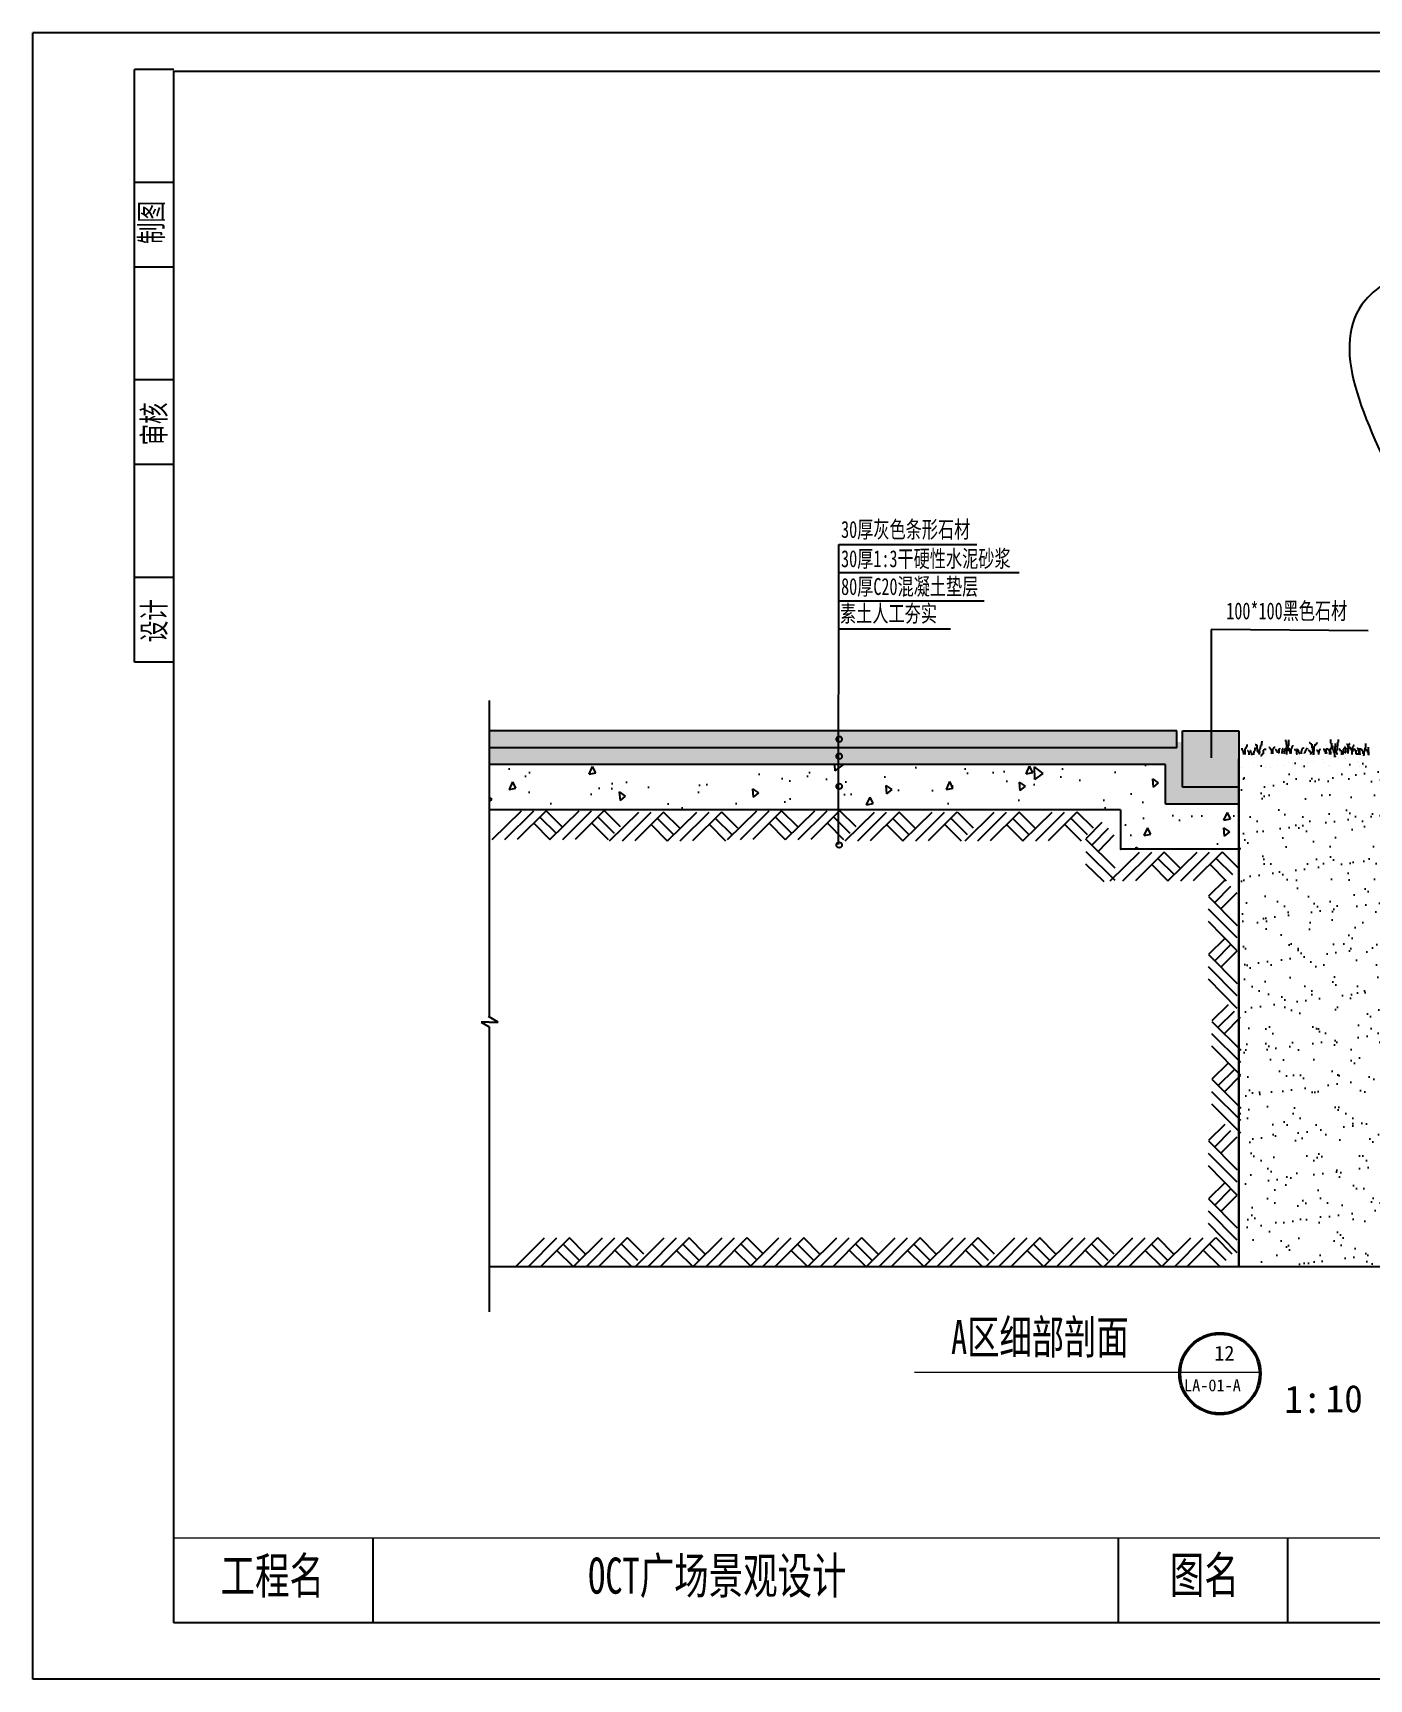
# Model space of a CAD drawing. Extents: x -2485 to 10115, y 1417 to 7253.
# Drawn here: x -2485 to -116, y 4335 to 7253 of the extents above; entities that cross this region are included whole.
import ezdxf

# ---------------------------------------------------------------- set-up
doc = ezdxf.new("R2010")
doc.units = 0
doc.header["$MEASUREMENT"] = 0
doc.layers.get('0').update_dxf_attribs({"linetype": 'CONTINUOUS'})
for name, color, linetype in [('LEVEL', 2, 'CONTINUOUS'), ('STAIR', 140, 'CONTINUOUS'), ('TEXT', 41, 'CONTINUOUS'), ('TK', 1, 'CONTINUOUS'), ('TREE', 3, 'CONTINUOUS')]:
    doc.layers.add(name, color=color, linetype=linetype)
doc.styles.add('STYLE1', font='SimSun.ttf', dxfattribs={"width": 0.7})

# ---------------------------------------------------------------- blocks, each defined once
blk = doc.blocks.new('DI')
at = {"layer": 'STAIR'}
for p, q in [((-51.9, -51), (0, 0)), ((-29.2, -51), (21.8, 0)), ((43.9, 0), (-7.2, -51)), ((73.4, -51), (124.4, 0)), ((146.5, 0), (95.4, -51)), ((21.8, -22.1), (50.4, -50.7)), ((32.8, -11.1), (61.4, -39.7)), ((72.5, -28.6), (43.9, 0)), ((50.6, -51), (102.6, 0)), ((125.2, -22.1), (153.8, -50.7)), ((136.2, -11.1), (164.8, -39.7)), ((175.8, -28.6), (147.2, 0))]:
    blk.add_line(p, q, dxfattribs=at)

msp = doc.modelspace()

# ---------------------------------------------------------------- hatches: boundary and pattern name
at = {"layer": 'STAIR'}
h = msp.add_hatch(dxfattribs=at)
h.set_pattern_fill('DASH', color=256, scale=75, angle=45, style=0)
h.set_pattern_definition([(45, (-151.603, 6013.6635), (9e-16, 13.25825), [9.375, -9.375])])
h.paths.add_polyline_path([(-346.6, 5965.6), (-346.6, 6015.6), (-446.6, 6015.6), (-446.6, 5915.6), (-346.6, 5915.6)])
h.paths.add_polyline_path([(-456.6, 6015.6), (-1676.6, 6015.6), (-1676.6, 5985.6), (-456.6, 5985.6)])
h = msp.add_hatch(dxfattribs=at)
h.set_pattern_fill('AR-SAND', color=256, scale=10, angle=45, style=0)
h.set_pattern_definition([(82.5, (-151.603, 6013.664), (-14.07013, 13.17927), [0, -15.2, 0, -17, 0, -16.25]), (52.5, (-151.603, 6013.664), (-7.44138, 32.4698), [0, -8.2, 0, -13.7, 0, -5.25]), (12.5, (-160.3, 6004.966), (21.9803, 22.06032), [0, -5, 0, -18, 0, -23.5]), (2.5, (-160.3, 6004.966), (15.0504, 27.46263), [0, -2.5, 0, -11.8, 0, -13.5])])
h.paths.add_polyline_path([(-476.6, 5955.6), (-476.6, 5886.6), (-476.6, 5885.6), (-346.6, 5885.6), (-346.6, 5915.6), (-446.6, 5915.6), (-446.6, 5995.6), (-456.6, 5995.6), (-456.6, 5985.6), (-1676.1, 5985.6), (-1676.1, 5955.6)])
h = msp.add_hatch(dxfattribs=at)
h.set_pattern_fill('AR-CONC', color=256, scale=20, angle=45, style=0)
h.set_pattern_definition([(95, (-151.6, 6013.66), (110.31, 92.561), [15, -165]), (40, (-151.6, 6013.66), (-125.998, 86.754), [12, -132]), (145.451, (-142.41, 6021.38), (-15.688, 179.315), [12.748, -140.228]), (91.184, (-179.89, 6041.95), (174.339, 127.523), [22.5, -247.5]), (141.636, (-165.36, 6052.57), (-5.58, 269.942), [19.122, -210.343]), (36.184, (-179.89, 6041.95), (-5.58, 269.942), [18, -198]), (66, (-158.67, 6049.02), (141.354, 27.4765), [15, -165]), (11, (-158.67, 6049.02), (-68.142, 136.962), [12, -132]), (116.451, (-146.9, 6051.31), (73.213, 164.438), [12.748, -140.228]), (82.5, (-151.603, 6013.664), (-45.3586, 48.798), [0, -130.4, 0, -134, 0, -132.5]), (52.5, (-151.6, 6013.66), (-18.5746, 92.982), [0, -76.4, 0, -127.4, 0, -50.5]), (12.5, (-183.14, 5982.127), (78.6836, 72.3042), [0, -50, 0, -156, 0, -207]), (2.5, (-197.28, 5967.98), (68.318, 96.632), [0, -65, 0, -103.6, 0, -147])])
h.paths.add_polyline_path([(-1676.1, 5955.6), (-1676.1, 5875.6), (-556.6, 5875.6), (-556.6, 5806.1, 0.414214), (-556.1, 5805.6), (-346.6, 5805.6), (-346.6, 5885.6), (-476.6, 5885.6), (-476.6, 5886.6), (-476.6, 5955.6)])
at = {"layer": 'TEXT', "linetype": 'CONTINUOUS'}
h = msp.add_hatch(color=256, dxfattribs=at)
edge = h.paths.add_edge_path()
edge.add_arc((-380.2, 4876.1), 72.5, 0, 360)
edge = h.paths.add_edge_path(flags=16)
edge.add_arc((-380.2, 4876.1), 70, 0, 360)
at = {"layer": 'TREE'}
h = msp.add_hatch(dxfattribs=at)
h.set_pattern_fill('AR-SAND', color=3, scale=30, style=0)
h.set_pattern_definition([(37.5, (-151.603, 6013.664), (-1.8898, 57.8047), [0, -45.6, 0, -51, 0, -48.75]), (7.5, (-151.6, 6013.66), (53.0933, 84.6644), [0, -24.6, 0, -41.1, 0, -15.75]), (327.5, (-188.503, 6013.664), (93.4243, 0.1698), [0, -15, 0, -54, 0, -70.5]), (317.5, (-188.5, 6013.66), (90.1838, 26.3303), [0, -7.5, 0, -35.4, 0, -40.5])])
edge = h.paths.add_edge_path()
edge.add_spline(control_points=[(564.8, 5404.8), (570.1, 5435.9), (582.7, 5603.5), (347, 5727.2), (358.7, 5591.3), (362.7, 5568.9)], knot_values=[1657.801998, 1657.801998, 1657.801998, 1657.801998, 1747.235114, 1973.017472, 2021.4733, 2021.4733, 2021.4733, 2021.4733], degree=3, periodic=0)
edge.add_spline(control_points=[(362.7, 5568.9), (373.3, 5543.4), (388.7, 5477.3), (369, 5533.6), (362.7, 5568.9)], knot_values=[1521.032507, 1521.032507, 1521.032507, 1521.032507, 1581.3969, 1657.801998, 1657.801998, 1657.801998, 1657.801998], degree=3, periodic=0)
edge.add_spline(control_points=[(362.7, 5568.9), (353.4, 5591.3), (335.9, 5619.2), (316.5, 5604.3), (311, 5598)], knot_values=[1445.890541, 1445.890541, 1445.890541, 1445.890541, 1498.776819, 1521.032507, 1521.032507, 1521.032507, 1521.032507], degree=3, periodic=0)
edge.add_spline(control_points=[(311, 5598), (294.1, 5560.6), (267, 5511.9), (297.1, 5581.9), (311, 5598)], knot_values=[1304.931586, 1304.931586, 1304.931586, 1304.931586, 1389.008497, 1445.890541, 1445.890541, 1445.890541, 1445.890541], degree=3, periodic=0)
edge.add_spline(control_points=[(311, 5598), (327.9, 5635.2), (382.3, 5776.4), (228.5, 5650.5), (122.9, 5549), (212.1, 5682.3), (278.8, 5673.9), (315.5, 5779.5), (251.2, 5760.2), (179.9, 5770.1), (122.2, 5719.9), (88.6, 5642.7), (116.8, 5762.1), (231.8, 5767.3), (168.2, 5793.2), (149.9, 5799.7)], knot_values=[292.628195, 292.628195, 292.628195, 292.628195, 376.372317, 552.99363, 608.573931, 696.822936, 808.46612, 864.776888, 881.312156, 980.131514, 1081.777827, 1103.663647, 1178.972275, 1255.437554, 1304.931586, 1304.931586, 1304.931586, 1304.931586], degree=3, periodic=0)
edge.add_spline(control_points=[(149.9, 5799.7), (134.6, 5803.9), (121.6, 5809.1), (141.7, 5802.6), (149.9, 5799.7)], knot_values=[227.447532, 227.447532, 227.447532, 227.447532, 270.524084, 292.628195, 292.628195, 292.628195, 292.628195], degree=3, periodic=0)
edge.add_spline(control_points=[(149.9, 5799.7), (177.6, 5792.1), (248.1, 5777.9), (280, 5827.6), (263.9, 5878.7), (254.6, 5915.8), (249.5, 5936.2)], knot_values=[0, 0, 0, 0, 78.129317, 110.759968, 163.357287, 227.447532, 227.447532, 227.447532, 227.447532], degree=3, periodic=0)
edge.add_spline(control_points=[(249.5, 5936.2), (246.8, 5946), (244.2, 5955.8), (241.5, 5965.6)], knot_values=[590.179099, 590.179099, 590.179099, 590.179099, 620.477468, 620.477468, 620.477468, 620.477468], degree=3, periodic=0)
edge.add_line((241.5, 5965.6), (-346.6, 5965.6))
edge.add_line((-346.6, 5965.6), (-346.6, 5065.6))
edge.add_line((-346.6, 5065.6), (1103.4, 5065.6))
edge.add_line((1103.4, 5065.6), (1103.4, 5965.6))
edge.add_line((1103.4, 5965.6), (425.9, 5965.6))
edge.add_spline(control_points=[(425.9, 5965.6), (424.8, 5961.3), (423.6, 5956.9), (422.5, 5952.5)], knot_values=[668.28391, 668.28391, 668.28391, 668.28391, 681.865731, 681.865731, 681.865731, 681.865731], degree=3, periodic=0)
edge.add_spline(control_points=[(422.5, 5952.5), (412.2, 5928), (390.4, 5876.3), (483.7, 5848.2), (526.7, 5706.1), (654.2, 5766.4), (849.6, 5791.6), (614.7, 5725.4), (862.4, 5784.3), (909.1, 5640.9), (853.5, 5757.9), (696.9, 5745.3), (761.3, 5695.6), (786.1, 5680.5)], knot_values=[0, 0, 0, 0, 67.157829, 141.503825, 228.58081, 450.706172, 513.961906, 604.671588, 759.945991, 818.718955, 878.02972, 999.642833, 1063.824797, 1063.824797, 1063.824797, 1063.824797], degree=3, periodic=0)
edge.add_spline(control_points=[(786.1, 5680.5), (814.5, 5663.1), (885.9, 5630), (825.9, 5662.7), (786.1, 5680.5)], knot_values=[1063.824797, 1063.824797, 1063.824797, 1063.824797, 1137.417702, 1229.726243, 1229.726243, 1229.726243, 1229.726243], degree=3, periodic=0)
edge.add_spline(control_points=[(786.1, 5680.5), (766.5, 5689.2), (679.4, 5724.9), (612.6, 5712.9), (504.5, 5720.3), (487.8, 5759.6), (481, 5766.2), (478, 5769.2)], knot_values=[1229.726243, 1229.726243, 1229.726243, 1229.726243, 1275.246366, 1416.693772, 1512.715502, 1528.304059, 1540.938668, 1540.938668, 1540.938668, 1540.938668], degree=3, periodic=0)
edge.add_spline(control_points=[(478, 5769.2), (462.7, 5796.5), (437.1, 5842.2), (341.3, 5812), (403.2, 5704.2), (508.7, 5719.4), (626.6, 5649.9), (736.3, 5590.1), (798.3, 5509.1), (807.6, 5432.6), (809.7, 5411.6)], knot_values=[3371.606403, 3371.606403, 3371.606403, 3371.606403, 3454.682036, 3510.469952, 3588.015419, 3707.130774, 3806.619604, 3992.215384, 4062.327696, 4138.416666, 4138.416666, 4138.416666, 4138.416666], degree=3, periodic=0)
edge.add_spline(control_points=[(809.7, 5411.6), (811, 5401.9), (811.4, 5391.7), (810.5, 5403.5), (809.7, 5411.6)], knot_values=[3306.642777, 3306.642777, 3306.642777, 3306.642777, 3342.291746, 3371.606403, 3371.606403, 3371.606403, 3371.606403], degree=3, periodic=0)
edge.add_spline(control_points=[(809.7, 5411.6), (806.8, 5432.5), (787, 5530), (651.3, 5610.6), (723.9, 5499.5), (722.9, 5446.6), (723.3, 5299.1), (711.4, 5701.5), (320.7, 5715.4), (547.3, 5606), (588.2, 5517.7), (570.5, 5429.4), (564.8, 5404.8)], knot_values=[2138.7784, 2138.7784, 2138.7784, 2138.7784, 2215.615191, 2327.546662, 2411.325033, 2461.506725, 2510.368816, 2763.108688, 2977.92957, 3122.06465, 3236.16385, 3306.642777, 3306.642777, 3306.642777, 3306.642777], degree=3, periodic=0)
edge.add_spline(control_points=[(564.8, 5404.8), (560.9, 5381.9), (552.3, 5356.8), (560.6, 5386.7), (564.8, 5404.8)], knot_values=[2021.4733, 2021.4733, 2021.4733, 2021.4733, 2087.182682, 2138.7784, 2138.7784, 2138.7784, 2138.7784], degree=3, periodic=0)

# ---------------------------------------------------------------- linework, layer by layer
for p, q in [((-346.6, 5915.6), (-346.6, 5065.6)), ((-476.6, 5886.6), (-476.6, 5885.6))]:
    msp.add_line(p, q)
msp.add_arc((-556.1, 5806.1), 0.5, 180, 270)
at = {"layer": 'LEVEL'}
for p, q in [((-456.6, 6015.6), (-1676.6, 6015.6)), ((-456.6, 5985.6), (-456.6, 6015.6)), ((-446.6, 5915.6), (-446.6, 6015.6)), ((-446.6, 6015.6), (-346.6, 6015.6)), ((-346.6, 6015.6), (-346.6, 5915.6)), ((-456.6, 5985.6), (-1676.6, 5985.6)), ((-476.6, 5955.6), (-1676.6, 5955.6)), ((-476.6, 5886.6), (-476.6, 5955.6)), ((-346.6, 5065.6), (-346.6, 5965.6)), ((-346.6, 5915.6), (-446.6, 5915.6)), ((-556.6, 5875.6), (-1676.6, 5875.6)), ((-556.6, 5875.6), (-556.6, 5806.1)), ((-346.6, 5885.6), (-476.6, 5885.6)), ((-346.6, 5805.6), (-556.1, 5805.6)), ((-346.6, 5065.6), (-1676.6, 5065.6)), ((1103.4, 5065.6), (-346.6, 5065.6))]:
    msp.add_line(p, q, dxfattribs=at)
at = {"layer": 'LEVEL', "linetype": 'CONTINUOUS'}
for centre in [(-1055.4, 6000.6), (-1055.4, 5970.4), (-1055.4, 5917), (-1055.4, 5813.2)]:
    msp.add_circle(centre, 5, dxfattribs=at)
at = {"layer": 'STAIR', "linetype": 'CONTINUOUS'}
for p, q in [((-1676.1, 6069.4), (-1676.1, 5508.6)), ((-1676.1, 5499.2), (-1690.4, 5499.2)), ((-1690.4, 5499.2), (-1676.1, 5491.1)), ((-1659.8, 5499.2), (-1676.9, 5509.1)), ((-1676.1, 5499.2), (-1659.8, 5499.2)), ((-1676.1, 5491.1), (-1676.1, 4985.7))]:
    msp.add_line(p, q, dxfattribs=at)
at = {"layer": 'STAIR'}
for p, q in [((-589.8, 5853.2), (-618.1, 5824.3)), ((-578.6, 5842.3), (-606.9, 5813.3)), ((-618.4, 5824), (-566.8, 5772.7)), ((-595.8, 5802.4), (-567.5, 5831.4)), ((-618.2, 5801.3), (-566.6, 5750.8)), ((-585.8, 5747.8), (-617.9, 5779.2))]:
    msp.add_line(p, q, dxfattribs=at)
at = {"layer": 'TEXT', "linetype": 'CONTINUOUS'}
for p, q in [((-1056.6, 5814.1), (-1055.7, 6346)), ((-1055.7, 6346), (-811.1, 6346)), ((-1055.7, 6296), (-736.2, 6296)), ((-1055.5, 6246), (-798.4, 6246)), ((-1055.5, 6196), (-857.8, 6196)), ((-117.4, 6192.9), (-395.7, 6195)), ((-395.7, 6195), (-395.7, 5967.6))]:
    msp.add_line(p, q, dxfattribs=at)
at = {"layer": 'TEXT', "linetype": 'CONTINUOUS', "const_width": 2.5}
msp.add_lwpolyline([(-922.2, 4878.4), (-310.3, 4878.4)], dxfattribs=at)
at = {"layer": 'TEXT', "linetype": 'CONTINUOUS'}
for radius in [72.5, 70]:
    msp.add_circle((-380.2, 4876.1), radius, dxfattribs=at)
at = {"layer": 'TK', "linetype": 'CONTINUOUS'}
for p, q in [((1715, 7252.5), (-2485, 7252.5)), ((-2485, 4334.7), (-2485, 7252.5)), ((-2235.1, 7187.4), (-2305, 7187.4)), ((-2305, 6137.4), (-2305, 7187.4)), ((-2235, 7184.7), (1615, 7184.7)), ((-2235, 4434.7), (-2235, 7184.7)), ((-2235.1, 6987.4), (-2305, 6987.4)), ((-2235.1, 6837.4), (-2305, 6837.4)), ((-2235.1, 6637.4), (-2305, 6637.4)), ((-2235.1, 6487.4), (-2305, 6487.4)), ((-2235.1, 6287.4), (-2305, 6287.4)), ((-2235.1, 6137.4), (-2305, 6137.4)), ((-1882, 4584.7), (-1882, 4434.7)), ((-560, 4434.7), (-560, 4584.7)), ((-260, 4434.7), (-260, 4584.7)), ((1615, 4434.7), (-2235, 4434.7)), ((1715, 4334.7), (-2485, 4334.7))]:
    msp.add_line(p, q, dxfattribs=at)
at = {"layer": 'TK', "linetype": 'CONTINUOUS', "const_width": 2.5}
for points in [[(-2235, 7184.7), (-2235, 4434.7), (1615, 4434.7), (1615, 7184.7), (-2235, 7184.7)], [(-2235, 4584.7), (1615, 4584.7)]]:
    msp.add_lwpolyline(points, dxfattribs=at)
at = {"layer": 'TREE', "linetype": 'CONTINUOUS'}
for p, q in [((-341.6, 5984.6), (-341.6, 5982.1)), ((-341.6, 5982.1), (-340.8, 5982.1)), ((-340.8, 5982.1), (-340.8, 5980.5)), ((-334.9, 5983.8), (-335.8, 5983.8)), ((-335.8, 5983.8), (-335.8, 5973.8)), ((-334.1, 5984.6), (-334.9, 5984.6)), ((-334.9, 5984.6), (-334.9, 5983.8)), ((-333.3, 5986.3), (-334.1, 5986.3)), ((-334.1, 5986.3), (-334.1, 5984.6)), ((-332.5, 5987.9), (-333.3, 5987.9)), ((-333.3, 5987.9), (-333.3, 5986.3)), ((-332.5, 5991.3), (-332.5, 5987.9)), ((-317.5, 5985.5), (-318.3, 5985.5)), ((-318.3, 5985.5), (-318.3, 5981.3)), ((-317.5, 5991.3), (-316.6, 5991.3)), ((-316.6, 5991.3), (-316.6, 5990.4)), ((-316.6, 5990.4), (-315, 5990.4)), ((-315, 5990.4), (-315, 5983.8)), ((-315, 5983.8), (-314.1, 5983.8)), ((-314.1, 5983.8), (-314.1, 5978.8)), ((-309.2, 5983.8), (-310, 5983.8)), ((-310, 5983.8), (-310, 5981.3)), ((-308.3, 5987.1), (-309.2, 5987.1)), ((-309.2, 5987.1), (-309.2, 5983.8)), ((-306.7, 5989.6), (-308.3, 5989.6)), ((-308.3, 5989.6), (-308.3, 5987.1)), ((-305.8, 5994.6), (-306.7, 5994.6)), ((-306.7, 5994.6), (-306.7, 5989.6)), ((-305.8, 5997.1), (-305.8, 5994.6)), ((-298.3, 5982.1), (-301.7, 5982.1)), ((-301.7, 5982.1), (-301.7, 5981.3)), ((-293.8, 5986.3), (-292.2, 5986.3)), ((-292.2, 5986.3), (-292.2, 5984.6)), ((-292.2, 5984.6), (-291.3, 5984.6)), ((-291.3, 5984.6), (-291.3, 5983.8)), ((-291.3, 5983.8), (-290.5, 5983.8)), ((-290.5, 5983.8), (-290.5, 5983)), ((-290.5, 5983), (-289.7, 5983)), ((-289.7, 5983), (-289.7, 5981.3)), ((-286.3, 5974.7), (-286.3, 5983)), ((-286.3, 5983), (-285.5, 5983)), ((-285.5, 5983), (-285.5, 5984.6)), ((-285.5, 5984.6), (-284.7, 5984.6)), ((-284.7, 5984.6), (-284.7, 5985.5)), ((-284.7, 5985.5), (-283.8, 5985.5)), ((-283.8, 5985.5), (-283.8, 5986.3)), ((-283.8, 5986.3), (-283, 5986.3)), ((-283, 5986.3), (-283, 5987.1)), ((-282.2, 5982.1), (-280.5, 5982.1)), ((-280.5, 5982.1), (-280.5, 5981.3)), ((-275.5, 5976.3), (-275.5, 5983)), ((-275.5, 5983), (-274.7, 5983)), ((-274.7, 5983), (-274.7, 5983.8)), ((-274.7, 5983.8), (-273.9, 5983.8)), ((-273.9, 5983.8), (-273.9, 5984.6)), ((-268.9, 5983), (-269.7, 5983)), ((-269.7, 5983), (-269.7, 5978)), ((-268, 5983.8), (-268.9, 5983.8)), ((-268.9, 5983.8), (-268.9, 5983)), ((-264.7, 5983), (-265.5, 5983)), ((-265.5, 5983), (-265.5, 5979.6)), ((-263.9, 5983.8), (-264.7, 5983.8)), ((-264.7, 5983.8), (-264.7, 5983)), ((-263.9, 5999.6), (-263.9, 5996.3)), ((-263.9, 5996.3), (-263, 5996.3)), ((-263.9, 5984.6), (-263.9, 5983.8)), ((-263, 5996.3), (-263, 5991.3)), ((-263, 5991.3), (-262.2, 5991.3)), ((-262.2, 5991.3), (-262.2, 5973.8)), ((-259.7, 5987.1), (-260.5, 5987.1)), ((-260.5, 5987.1), (-260.5, 5983.8)), ((-260.5, 5983.8), (-259.7, 5983.8)), ((-258.9, 5988.8), (-259.7, 5988.8)), ((-259.7, 5988.8), (-259.7, 5987.1)), ((-259.7, 5985.5), (-258.9, 5985.5)), ((-259.7, 5983.8), (-259.7, 5979.6)), ((-258.9, 5999.6), (-258.9, 5988.8)), ((-258.9, 5985.5), (-258.9, 5984.6)), ((-258.9, 5984.6), (-258, 5984.6)), ((-258, 5984.6), (-258, 5983)), ((-258, 5983), (-257.2, 5983)), ((-257.2, 5983), (-257.2, 5982.1)), ((-257.2, 5982.1), (-256.4, 5982.1)), ((-256.4, 5982.1), (-256.4, 5977.1)), ((-253.9, 5975.5), (-253.9, 5983)), ((-253.9, 5983), (-253.1, 5983)), ((-253.1, 5983), (-253.1, 5984.6)), ((-253.1, 5984.6), (-252.2, 5984.6)), ((-252.2, 5984.6), (-252.2, 5987.1)), ((-252.2, 5987.1), (-251.4, 5987.1)), ((-251.4, 5987.1), (-251.4, 5988.8)), ((-251.4, 5988.8), (-250.6, 5988.8)), ((-250.6, 5988.8), (-250.6, 5989.6)), ((-248.9, 5982.1), (-246.4, 5982.1)), ((-246.4, 5982.1), (-246.4, 5981.3)), ((-244.7, 5983), (-243.1, 5983)), ((-243.1, 5983), (-243.1, 5982.1)), ((-243.1, 5982.1), (-242.2, 5982.1)), ((-242.2, 5982.1), (-242.2, 5981.3)), ((-233.1, 5983.8), (-234.8, 5983.8)), ((-234.8, 5983.8), (-234.8, 5981.3)), ((-232.3, 5984.6), (-233.1, 5984.6)), ((-233.1, 5984.6), (-233.1, 5983.8)), ((-232.3, 5985.5), (-232.3, 5984.6)), ((-225.6, 5983.8), (-227.3, 5983.8)), ((-227.3, 5983.8), (-227.3, 5980.5)), ((-225.6, 5984.6), (-225.6, 5983.8)), ((-222.3, 5994.6), (-220.6, 5994.6)), ((-220.6, 5994.6), (-220.6, 5993.8)), ((-220.6, 5993.8), (-218.9, 5993.8)), ((-218.9, 5993.8), (-218.9, 5992.1)), ((-218.9, 5992.1), (-217.3, 5992.1)), ((-217.3, 5992.1), (-217.3, 5985.5)), ((-217.3, 5985.5), (-216.4, 5985.5)), ((-216.4, 5985.5), (-216.4, 5981.3)), ((-213.1, 5979.6), (-213.1, 5987.9)), ((-213.1, 5987.9), (-212.3, 5987.9)), ((-212.3, 5987.9), (-212.3, 5988.8)), ((-212.3, 5988.8), (-211.5, 5988.8)), ((-211.5, 5988.8), (-211.5, 5991.3)), ((-211.5, 5991.3), (-210.6, 5991.3)), ((-210.6, 5991.3), (-210.6, 5992.1)), ((-210.6, 5992.1), (-209, 5992.1)), ((-209, 5992.1), (-209, 5992.9)), ((-209, 5992.9), (-208.1, 5992.9)), ((-208.1, 5992.9), (-208.1, 5994.6)), ((-203.1, 5980.5), (-203.1, 5982.1)), ((-203.1, 5982.1), (-202.3, 5982.1)), ((-202.3, 5982.1), (-202.3, 5983.8)), ((-197.3, 5983), (-194.8, 5983)), ((-194.8, 5983), (-194.8, 5978.8)), ((-191.5, 5982.1), (-192.3, 5982.1)), ((-192.3, 5982.1), (-192.3, 5977.1)), ((-190.7, 5983), (-191.5, 5983)), ((-191.5, 5983), (-191.5, 5982.1)), ((-190.7, 5984.6), (-190.7, 5983)), ((-189.8, 5983), (-188.2, 5983)), ((-188.2, 5983), (-188.2, 5982.1)), ((-188.2, 5982.1), (-186.5, 5982.1)), ((-186.5, 5982.1), (-186.5, 5979.6)), ((-184, 5983), (-184.8, 5983)), ((-184.8, 5983), (-184.8, 5978)), ((-184, 6000.4), (-184, 5993.8)), ((-184, 5993.8), (-182.3, 5993.8)), ((-183.2, 5984.6), (-184, 5984.6)), ((-184, 5984.6), (-184, 5983)), ((-182.3, 5986.3), (-183.2, 5986.3)), ((-183.2, 5986.3), (-183.2, 5984.6)), ((-182.3, 5993.8), (-182.3, 5988.8)), ((-181.5, 5989.6), (-182.3, 5989.6)), ((-182.3, 5989.6), (-182.3, 5986.3)), ((-182.3, 5988.8), (-180.7, 5988.8)), ((-180.7, 5988.8), (-180.7, 5982.1)), ((-180.7, 5982.1), (-179, 5982.1)), ((-179, 5982.1), (-179, 5977.1)), ((-175.7, 5987.1), (-176.5, 5987.1)), ((-176.5, 5987.1), (-176.5, 5979.6)), ((-175.7, 5992.9), (-175.7, 5987.1)), ((-172.3, 5982.1), (-173.2, 5982.1)), ((-173.2, 5982.1), (-173.2, 5980.5)), ((-171.5, 5988.8), (-172.3, 5988.8)), ((-172.3, 5988.8), (-172.3, 5982.1)), ((-170.7, 5995.4), (-171.5, 5995.4)), ((-171.5, 5995.4), (-171.5, 5988.8)), ((-170.7, 6000.4), (-170.7, 5995.4)), ((-169, 5983.8), (-168.2, 5983.8)), ((-168.2, 5983.8), (-168.2, 5981.3)), ((-160.7, 5983), (-161.5, 5983)), ((-161.5, 5983), (-161.5, 5975.5)), ((-159.9, 5983.8), (-160.7, 5983.8)), ((-160.7, 5983.8), (-160.7, 5983)), ((-159, 5985.5), (-159.9, 5985.5)), ((-159.9, 5985.5), (-159.9, 5983.8)), ((-158.2, 5987.1), (-159, 5987.1)), ((-159, 5987.1), (-159, 5985.5)), ((-156.5, 5983), (-157.4, 5983)), ((-157.4, 5983), (-157.4, 5978.8)), ((-156.5, 5985.5), (-156.5, 5983)), ((-155.7, 5992.1), (-154, 5992.1)), ((-154, 5992.1), (-154, 5990.4)), ((-154, 5990.4), (-153.2, 5990.4)), ((-153.2, 5990.4), (-153.2, 5987.9)), ((-153.2, 5987.9), (-152.4, 5987.9)), ((-152.4, 5983.8), (-153.2, 5983.8)), ((-153.2, 5983.8), (-153.2, 5975.5)), ((-152.4, 5987.9), (-152.4, 5986.3)), ((-152.4, 5979.6), (-152.4, 5987.1)), ((-152.4, 5987.1), (-151.5, 5987.1)), ((-152.4, 5986.3), (-151.5, 5986.3)), ((-151.5, 5985.5), (-152.4, 5985.5)), ((-152.4, 5985.5), (-152.4, 5983.8)), ((-151.5, 5987.1), (-151.5, 5990.4)), ((-151.5, 5990.4), (-150.7, 5990.4)), ((-151.5, 5986.3), (-151.5, 5985.5)), ((-150.7, 5990.4), (-150.7, 5992.9)), ((-150.7, 5992.9), (-149.9, 5992.9)), ((-149.9, 5987.1), (-149.9, 5985.5)), ((-149.9, 5985.5), (-148.2, 5985.5)), ((-148.2, 5985.5), (-148.2, 5982.1)), ((-148.2, 5982.1), (-147.4, 5982.1)), ((-147.4, 5982.1), (-147.4, 5981.3)), ((-144.1, 5987.1), (-144.9, 5987.1)), ((-144.9, 5987.1), (-144.9, 5978)), ((-143.2, 5988.8), (-144.1, 5988.8)), ((-144.1, 5988.8), (-144.1, 5987.1)), ((-142.4, 5989.6), (-143.2, 5989.6)), ((-143.2, 5989.6), (-143.2, 5988.8)), ((-142.4, 5983.8), (-141.6, 5983.8)), ((-141.6, 5983.8), (-141.6, 5981.3)), ((-136.6, 5985.5), (-136.6, 5984.6)), ((-136.6, 5984.6), (-135.7, 5984.6)), ((-135.7, 5984.6), (-135.7, 5983)), ((-135.7, 5983), (-134.9, 5983)), ((-134.9, 5983), (-134.9, 5979.6)), ((-132.4, 5973), (-132.4, 5983.8)), ((-132.4, 5983.8), (-131.6, 5983.8)), ((-131.6, 5983.8), (-131.6, 5984.6)), ((-131.6, 5983.8), (-129.9, 5983.8)), ((-129.9, 5983.8), (-129.9, 5982.1)), ((-129.9, 5982.1), (-128.3, 5982.1)), ((-128.3, 5982.1), (-128.3, 5979.6)), ((-122.4, 5985.5), (-123.3, 5985.5)), ((-123.3, 5985.5), (-123.3, 5980.5)), ((-122.4, 5992.9), (-122.4, 5985.5)), ((-120.8, 5982.1), (-119.9, 5982.1)), ((-119.9, 5982.1), (-119.9, 5981.3)), ((-117.4, 5986.3), (-117.4, 5978)), ((-340.8, 5980.5), (-339.1, 5980.5)), ((-339.1, 5980.5), (-339.1, 5976.3)), ((-339.1, 5976.3), (-338.3, 5976.3)), ((-338.3, 5976.3), (-338.3, 5973.8)), ((-331.6, 5980.5), (-330.8, 5980.5)), ((-330.8, 5980.5), (-330.8, 5979.6)), ((-330.8, 5979.6), (-330, 5979.6)), ((-330, 5979.6), (-330, 5978.8)), ((-330, 5978.8), (-329.1, 5978.8)), ((-329.1, 5978.8), (-329.1, 5973)), ((-327.5, 5980.5), (-325.8, 5980.5)), ((-325.8, 5980.5), (-325.8, 5977.1)), ((-325.8, 5977.1), (-325, 5977.1)), ((-325, 5977.1), (-325, 5975.5)), ((-325, 5975.5), (-324.1, 5975.5)), ((-324.1, 5975.5), (-324.1, 5972.2)), ((-321.2, 5958.6), (-321.2, 5958.6)), ((-320, 5976.3), (-320.8, 5976.3)), ((-320.8, 5976.3), (-320.8, 5973)), ((-319.1, 5979.6), (-320, 5979.6)), ((-320, 5979.6), (-320, 5976.3)), ((-318.3, 5981.3), (-319.1, 5981.3)), ((-319.1, 5981.3), (-319.1, 5979.6)), ((-318.7, 5968.5), (-318.7, 5968.5)), ((-315.4, 5970.2), (-315.4, 5970.2)), ((-314.1, 5978.8), (-312.5, 5978.8)), ((-312.8, 5953.2), (-312.8, 5953.2)), ((-312.5, 5978.8), (-312.5, 5977.1)), ((-312.5, 5977.1), (-310.8, 5977.1)), ((-310, 5981.3), (-310.8, 5981.3)), ((-310.8, 5981.3), (-310.8, 5978.8)), ((-310.8, 5978.8), (-310, 5978.8)), ((-310.8, 5977.1), (-310.8, 5973.8)), ((-310, 5978.8), (-310, 5977.1)), ((-306.7, 5971.3), (-307.5, 5971.3)), ((-307.5, 5971.3), (-307.5, 5970.5)), ((-305.8, 5973), (-306.7, 5973)), ((-306.7, 5973), (-306.7, 5971.3)), ((-305, 5973.8), (-305.8, 5973.8)), ((-305.8, 5973.8), (-305.8, 5973)), ((-303.3, 5974.7), (-305, 5974.7)), ((-305, 5974.7), (-305, 5973.8)), ((-301.7, 5981.3), (-303.3, 5981.3)), ((-303.3, 5981.3), (-303.3, 5974.7)), ((-289.7, 5981.3), (-288.8, 5981.3)), ((-288.8, 5981.3), (-288.8, 5974.7)), ((-280.5, 5981.3), (-279.7, 5981.3)), ((-279.7, 5981.3), (-279.7, 5978.8)), ((-279.7, 5978.8), (-278.9, 5978.8)), ((-278.9, 5978.8), (-278.9, 5978)), ((-278.9, 5978), (-278, 5978)), ((-278.2, 5953.2), (-278.2, 5953.2)), ((-278, 5978), (-278, 5976.3)), ((-276.4, 5976.3), (-275.5, 5976.3)), ((-269.7, 5978), (-270.5, 5978)), ((-270.5, 5978), (-270.5, 5975.5)), ((-267.8, 5954.5), (-267.8, 5954.5)), ((-266.4, 5978.8), (-267.2, 5978.8)), ((-267.2, 5978.8), (-267.2, 5978)), ((-267.2, 5978), (-266.4, 5978)), ((-265.5, 5979.6), (-266.4, 5979.6)), ((-266.4, 5979.6), (-266.4, 5978.8)), ((-266.4, 5978), (-266.4, 5974.7)), ((-263, 5970.9), (-263, 5970.9)), ((-259, 5958.7), (-259, 5958.7)), ((-256.4, 5977.1), (-255.6, 5977.1)), ((-255.6, 5977.1), (-255.6, 5974.7)), ((-251.5, 5956.7), (-251.5, 5956.7)), ((-250.5, 5953.4), (-250.5, 5953.4)), ((-246.4, 5981.3), (-245.6, 5981.3)), ((-245.6, 5981.3), (-245.6, 5980.5)), ((-245.6, 5980.5), (-244.7, 5980.5)), ((-244.7, 5980.5), (-244.7, 5974.7)), ((-244.7, 5974.7), (-243.9, 5974.7)), ((-243.9, 5974.7), (-243.9, 5973.8)), ((-242.2, 5981.3), (-241.4, 5981.3)), ((-241.4, 5981.3), (-241.4, 5978)), ((-241.4, 5978), (-240.6, 5978)), ((-240.6, 5978), (-240.6, 5976.3)), ((-240.6, 5976.3), (-239.7, 5976.3)), ((-239.7, 5976.3), (-239.7, 5975.5)), ((-239.7, 5975.5), (-238.9, 5975.5)), ((-238.7, 5967.8), (-238.7, 5967.8)), ((-235.6, 5979.6), (-236.4, 5979.6)), ((-236.4, 5979.6), (-236.4, 5974.7)), ((-234.8, 5981.3), (-235.6, 5981.3)), ((-235.6, 5981.3), (-235.6, 5979.6)), ((-235, 5964.4), (-235, 5964.4)), ((-229.8, 5976.3), (-230.6, 5976.3)), ((-230.6, 5976.3), (-230.6, 5975.5)), ((-228.9, 5978), (-229.8, 5978)), ((-229.8, 5978), (-229.8, 5976.3)), ((-227.3, 5980.5), (-228.9, 5980.5)), ((-228.9, 5980.5), (-228.9, 5978)), ((-224.4, 5960.2), (-224.4, 5960.2)), ((-223.9, 5981.3), (-222.3, 5981.3)), ((-222.3, 5981.3), (-222.3, 5979.6)), ((-222.3, 5979.6), (-221.4, 5979.6)), ((-221.4, 5979.6), (-221.4, 5978.8)), ((-221.4, 5978.8), (-219.8, 5978.8)), ((-219.8, 5978.8), (-219.8, 5978)), ((-219.8, 5978), (-218.9, 5978)), ((-218.9, 5974.7), (-219.8, 5974.7)), ((-219.8, 5974.7), (-219.8, 5973.8)), ((-218.9, 5978), (-218.9, 5974.7)), ((-216.4, 5981.3), (-215.6, 5981.3)), ((-215.6, 5981.3), (-215.6, 5976.3)), ((-215.6, 5976.3), (-214.8, 5976.3)), ((-214.8, 5976.3), (-214.8, 5973)), ((-214, 5973), (-214, 5979.6)), ((-214, 5979.6), (-213.1, 5979.6)), ((-213.9, 5961.6), (-213.9, 5961.6)), ((-211.9, 5970.7), (-211.9, 5970.7)), ((-209, 5981.3), (-207.3, 5981.3)), ((-207.3, 5981.3), (-207.3, 5978.8)), ((-207.3, 5978.8), (-205.6, 5978.8)), ((-205.6, 5978.8), (-205.6, 5973.8)), ((-204.8, 5975.5), (-204.8, 5977.1)), ((-204.8, 5977.1), (-204, 5977.1)), ((-204, 5977.1), (-204, 5980.5)), ((-204, 5980.5), (-203.1, 5980.5)), ((-197.7, 5963.8), (-197.7, 5963.8)), ((-196.7, 5958.8), (-196.7, 5958.8)), ((-194.8, 5978.8), (-193.2, 5978.8)), ((-193.2, 5978.8), (-193.2, 5974.7)), ((-192.3, 5977.1), (-191.5, 5977.1)), ((-191.5, 5977.1), (-191.5, 5975.5)), ((-188.2, 5953.5), (-188.2, 5953.5)), ((-186.5, 5979.6), (-185.7, 5979.6)), ((-185.7, 5979.6), (-185.7, 5973.8)), ((-184.8, 5978), (-184, 5978)), ((-184, 5978), (-184, 5973.8)), ((-183.7, 5952.8), (-183.7, 5952.8)), ((-179, 5977.1), (-177.3, 5977.1)), ((-177.3, 5977.1), (-177.3, 5970.5)), ((-177.3, 5970.5), (-175.7, 5970.5)), ((-176.5, 5979.6), (-175.7, 5979.6)), ((-176.5, 5968.8), (-176.5, 5971.3)), ((-175.7, 5969.7), (-176.5, 5969.7)), ((-176.5, 5969.7), (-176.5, 5968.8)), ((-175.7, 5979.6), (-175.7, 5978.8)), ((-175.7, 5970.5), (-175.7, 5969.7)), ((-173.2, 5980.5), (-174, 5980.5)), ((-174, 5980.5), (-174, 5976.3)), ((-174, 5976.3), (-173.2, 5976.3)), ((-173.2, 5976.3), (-173.2, 5973.8)), ((-170.5, 5967.3), (-170.5, 5967.3)), ((-168.2, 5981.3), (-165.7, 5981.3)), ((-165.7, 5981.3), (-165.7, 5979.6)), ((-165.7, 5979.6), (-164.9, 5979.6)), ((-164.9, 5979.6), (-164.9, 5973)), ((-161.5, 5975.5), (-162.4, 5975.5)), ((-162.4, 5975.5), (-162.4, 5973.8)), ((-160.1, 5968.7), (-160.1, 5968.7)), ((-157.4, 5978.8), (-158.2, 5978.8)), ((-158.2, 5978.8), (-158.2, 5976.3)), ((-158.2, 5976.3), (-157.4, 5976.3)), ((-157.5, 5966), (-157.5, 5966)), ((-153.2, 5977.1), (-153.2, 5979.6)), ((-153.2, 5979.6), (-152.4, 5979.6)), ((-147.4, 5981.3), (-146.6, 5981.3)), ((-146.6, 5981.3), (-146.6, 5973.8)), ((-143.9, 5970.8), (-143.9, 5970.8)), ((-141.6, 5981.3), (-139.1, 5981.3)), ((-139.1, 5981.3), (-139.1, 5974.7)), ((-139.1, 5974.7), (-132.4, 5974.7)), ((-134.9, 5979.6), (-134.1, 5979.6)), ((-134.1, 5974.7), (-134.9, 5974.7)), ((-134.9, 5974.7), (-134.9, 5973)), ((-134.4, 5959), (-134.4, 5959)), ((-134.1, 5979.6), (-134.1, 5974.7)), ((-132.5, 5952.6), (-132.5, 5952.6)), ((-132.4, 5974.7), (-132.4, 5973)), ((-128.3, 5979.6), (-126.6, 5979.6)), ((-126.6, 5979.6), (-126.6, 5974.7)), ((-126, 5953.6), (-126, 5953.6)), ((-124.9, 5972.2), (-125.8, 5972.2)), ((-125.8, 5972.2), (-125.8, 5971.3)), ((-124.1, 5978.8), (-124.9, 5978.8)), ((-124.9, 5978.8), (-124.9, 5972.2)), ((-123.3, 5980.5), (-124.1, 5980.5)), ((-124.1, 5980.5), (-124.1, 5978.8)), ((-119.9, 5981.3), (-119.1, 5981.3)), ((-119.1, 5981.3), (-119.1, 5978.8)), ((-119.1, 5978.8), (-118.3, 5978.8)), ((-118.3, 5978.8), (-118.3, 5977.1)), ((-118.3, 5977.1), (-117.4, 5977.1)), ((-117.4, 5978), (-116.6, 5978)), ((-117.4, 5977.1), (-117.4, 5973)), ((-116.6, 5978), (-116.6, 5972.2)), ((-341.2, 5950.5), (-341.2, 5950.5)), ((-298.8, 5950.2), (-298.8, 5950.2)), ((-290, 5950.2), (-290, 5950.2)), ((-236, 5952.2), (-236, 5952.2))]:
    msp.add_line(p, q, dxfattribs=at)
at = {"layer": 'TREE', "color": 3}
msp.add_spline([(-58.2, 6431.6), (-122.4, 6778.7), (-28.9, 6850.4), (146.6, 6986.8), (424.4, 6972.2), (638.9, 7011.2), (780.3, 6904), (819.3, 6830.9), (886.2, 6674.4), (751, 6373.1), (521.9, 6451), (389.9, 6452.6), (246.2, 6446), (58.8, 6416.9), (-58.2, 6431.6)], degree=3, dxfattribs=at)

# ---------------------------------------------------------------- block references
at = {"layer": 'STAIR'}
for p in [(-1618.9, 5873.8), (-1410.6, 5871.3), (-1201.3, 5873.8), (-993, 5871.3), (-780.3, 5871.3), (-523, 5800.5), (-1577.7, 5116.7), (-1365.5, 5116.7), (-1162.2, 5116.7), (-955.9, 5116.7), (-743.7, 5116.7), (-534.4, 5116.7)]:
    msp.add_blockref('DI', p, dxfattribs=at)
at = {"layer": 'STAIR', "rotation": 90}
for p in [(-400.4, 5575.1), (-394.4, 5354), (-400.4, 5142)]:
    msp.add_blockref('DI', p, dxfattribs=at)

# ---------------------------------------------------------------- texts
at = {"layer": 'TEXT', "linetype": 'CONTINUOUS', "style": 'STYLE1', "width": 0.7}
for s, p in [('制图', (-2255.4, 6878.2)), ('审核', (-2250.2, 6521.1)), ('设计', (-2250.2, 6172.7))]:
    msp.add_text(s, height=40, rotation=90, dxfattribs=at).set_placement(p)
for s, height, p in [('30厚灰色条形石材', 30, (-1052, 6357.5)), ('30厚1:3干硬性水泥砂浆', 30, (-1052, 6305.6)), ('80厚C20混凝土垫层', 30, (-1052, 6256.3)), ('100*100黑色石材', 30, (-369, 6213.1)), ('素土人工夯实', 30, (-1053.9, 6208.5)), ('A区细部剖面', 60, (-857, 4910.9))]:
    msp.add_text(s, height=height, dxfattribs=at).set_placement(p)
at = {"layer": 'TEXT', "linetype": 'CONTINUOUS'}
for s, height, p in [('12', 26.44, (-390.4, 4899.1)), ('LA-01-A', 21.15, (-443.9, 4844.8)), ('1:', 48.39, (-266, 4806.6)), ('10', 48.39, (-192.8, 4807.6))]:
    msp.add_text(s, height=height, dxfattribs=at).set_placement(p)
at = {"layer": 'TK', "linetype": 'CONTINUOUS', "style": 'STYLE1', "width": 0.7}
for s, p in [('工程名', (-2152.2, 4486.1)), ('OCT广场景观设计', (-1500.5, 4486.1)), ('图名', (-469.1, 4487.3))]:
    msp.add_text(s, height=64, dxfattribs=at).set_placement(p)

doc.saveas('drawing.dxf')
